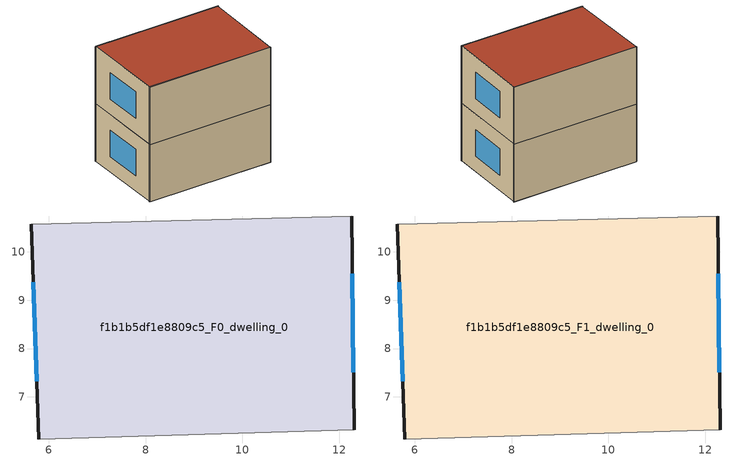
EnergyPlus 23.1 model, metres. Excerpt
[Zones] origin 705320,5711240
f1b1b5df1e8809c5_F0_dwelling_0
 floor ground (EU_floor_Construction): 12.26,10.74 12.31,6.32 5.8,6.13 5.65,10.57 z0
 wall outside (EU_wall_Construction): 5.65,10.57 5.8,6.13 / 12.31,6.32 12.26,10.74 z0:3
 wall adiabatic (EU_wall_Construction): 12.26,10.74 5.65,10.57 / 5.8,6.13 12.31,6.32 z0:3
 window (EU_Window_Construction): 5.69,9.37 5.76,7.33 / 12.29,7.51 12.27,9.55 z0.81:2.19
f1b1b5df1e8809c5_F1_dwelling_0
 floor to f1b1b5df1e8809c5_F0_dwelling_0 (EU_floor_Construction): 12.26,10.74 12.31,6.32 5.8,6.13 5.65,10.57 z3
 wall outside (EU_wall_Construction): 5.65,10.57 5.8,6.13 / 12.31,6.32 12.26,10.74 z3:6
 wall adiabatic (EU_wall_Construction): 12.26,10.74 5.65,10.57 / 5.8,6.13 12.31,6.32 z3:6
 window (EU_Window_Construction): 5.69,9.37 5.76,7.33 / 12.29,7.51 12.27,9.55 z3.81:5.19
 roof outside (EU_roof_Construction): 12.31,6.32 12.26,10.74 5.65,10.57 5.8,6.13 z6
shading: 5.79,6.19 12.33,6.32 / 12.29,10.74 5.62,10.56 z0:6
[Building]
EU S2 Campaign: North Axis=0; Terrain=City; Solar Distribution=FullExterior
[Site:Location]
London: Latitude=51.5; Longitude=-0.5; Time Zone=0; Elevation=25
[SizingPeriod:WeatherFileDays]
AnnualSizingPeriod: Begin Month=1; Begin Day of Month=1; End Month=12; End Day of Month=31; Day of Week for Start Day=Monday; Use Weather File Daylight Saving Period=No; Use Weather File Rain and Snow Indicators=No
[MATERIAL]
EU_InternalMass_Material: Roughness=MediumRough; Thickness=0.1; Conductivity=1; Density=1800; Specific Heat=900; Thermal Absorptance=0.9; Solar Absorptance=0.7; Visible Absorptance=0.7
[MATERIAL:NOMASS] Roughness=MediumRough; Thermal Absorptance=0.9; Solar Absorptance=0.7; Visible Absorptance=0.7
Name | Thermal Resistance
EU_wall_NoMass | 0.555556
EU_roof_NoMass | 0.510204
EU_floor_NoMass | 1.68919
[WINDOWMATERIAL:SIMPLEGLAZINGSYSTEM]
EU_Window_SimpleGlazing: UFactor=3.96; Solar Heat Gain Coefficient=0.85; Visible Transmittance=0.85
[CONSTRUCTION]
EU_wall_Construction: EU_wall_NoMass
EU_roof_Construction: EU_roof_NoMass
EU_floor_Construction: EU_floor_NoMass
EU_Window_Construction: EU_Window_SimpleGlazing
EU_InternalMass_Construction: EU_InternalMass_Material
[ZONE] Type=1; Multiplier=1; Ceiling Height=autocalculate; Floor Area=autocalculate; Part of Total Floor Area=Yes
Name | Volume
f1b1b5df1e8809c5_F0_dwelling_0 | 87.238
f1b1b5df1e8809c5_F1_dwelling_0 | 87.2388
[INTERNALMASS] Construction=EU_InternalMass_Construction; Surface Area=29.0794
Name | Zone or ZoneList
f1b1b5df1e8809c5_F0_dwelling_0_EU_InternalMass | f1b1b5df1e8809c5_F0_dwelling_0
f1b1b5df1e8809c5_F1_dwelling_0_EU_InternalMass | f1b1b5df1e8809c5_F1_dwelling_0
[OTHEREQUIPMENT] Fuel Type=Electricity; Design Level Calculation Method=Watts/Area; Power per Zone Floor Area=1; Fraction Latent=0; Fraction Radiant=0; Fraction Lost=0; Carbon Dioxide Generation Rate=0; EndUse Subcategory=EU_Step8_InternalGains
Name | Zone or ZoneList or Space or SpaceList | Schedule
EU_Step8_InternalGain_f1b1b5df1e8809c5_F0_dwelling_0_f000 | f1b1b5df1e8809c5_F0_dwelling_0 | EU_Step8_GainSchedule_f1b1b5df1e8809c5_F0_dwelling_0_f000
EU_Step8_InternalGain_f1b1b5df1e8809c5_F1_dwelling_0_f000 | f1b1b5df1e8809c5_F1_dwelling_0 | EU_Step8_GainSchedule_f1b1b5df1e8809c5_F1_dwelling_0_f000
[ZONEVENTILATION:DESIGNFLOWRATE] Schedule=EU_AlwaysOn; Design Flow Rate Calculation Method=AirChanges/Hour; Air Changes per Hour=0.48; Ventilation Type=Natural; Fan Pressure Rise=0; Fan Total Efficiency=1; Constant Term Coefficient=1; Temperature Term Coefficient=0; Velocity Term Coefficient=0; Velocity Squared Term Coefficient=0; Minimum Indoor Temperature=-100; Maximum Indoor Temperature=100; Delta Temperature=-100; Minimum Outdoor Temperature=-100; Maximum Outdoor Temperature=100; Maximum Wind Speed=40
Name | Zone or ZoneList or Space or SpaceList
EU_ConstantAir_f1b1b5df1e8809c5_F0_dwelling_0 | f1b1b5df1e8809c5_F0_dwelling_0
EU_ConstantAir_f1b1b5df1e8809c5_F1_dwelling_0 | f1b1b5df1e8809c5_F1_dwelling_0
[HVACTEMPLATE:THERMOSTAT] Constant Heating Setpoint=20; Constant Cooling Setpoint=50
EU_HeatOnly_f1b1b5df1e8809c5_F0_dwelling_0; EU_HeatOnly_f1b1b5df1e8809c5_F1_dwelling_0
[HVACTEMPLATE:ZONE:IDEALLOADSAIRSYSTEM] System Availability Schedule=EU_AlwaysOn; Maximum Heating Supply Air Temperature=50; Minimum Cooling Supply Air Temperature=13; Maximum Heating Supply Air Humidity Ratio=0.0156; Minimum Cooling Supply Air Humidity Ratio=0.0077; Heating Limit=NoLimit; Cooling Limit=NoLimit; Heating Availability Schedule=EU_AlwaysOn; Cooling Availability Schedule=EU_CoolingOff; Dehumidification Control Type=ConstantSensibleHeatRatio; Cooling Sensible Heat Ratio=0.7; Dehumidification Setpoint=60; Humidification Control Type=None; Humidification Setpoint=30; Outdoor Air Method=None; Outdoor Air Flow Rate per Person=0.00944; Outdoor Air Flow Rate per Zone Floor Area=0; Outdoor Air Flow Rate per Zone=0; Demand Controlled Ventilation Type=None; Outdoor Air Economizer Type=NoEconomizer; Heat Recovery Type=None; Sensible Heat Recovery Effectiveness=0.7; Latent Heat Recovery Effectiveness=0.65
Name | Template Thermostat
f1b1b5df1e8809c5_F0_dwelling_0 | EU_HeatOnly_f1b1b5df1e8809c5_F0_dwelling_0
f1b1b5df1e8809c5_F1_dwelling_0 | EU_HeatOnly_f1b1b5df1e8809c5_F1_dwelling_0
[SIZING:ZONE] Zone Cooling Design Supply Air Temperature Input Method=SupplyAirTemperature; Zone Cooling Design Supply Air Temperature=13; Zone Heating Design Supply Air Temperature Input Method=SupplyAirTemperature; Zone Heating Design Supply Air Temperature=50; Zone Cooling Design Supply Air Humidity Ratio=0.008; Zone Heating Design Supply Air Humidity Ratio=0.008; Cooling Design Air Flow Method=DesignDay; Cooling Design Air Flow Rate=0; Cooling Minimum Air Flow per Zone Floor Area=0.000762; Cooling Minimum Air Flow=0; Cooling Minimum Air Flow Fraction=0.2; Heating Design Air Flow Method=DesignDay; Heating Design Air Flow Rate=0; Heating Maximum Air Flow per Zone Floor Area=0.002032; Heating Maximum Air Flow=0.141576; Heating Maximum Air Flow Fraction=0.3; Account for Dedicated Outdoor Air System=No; Dedicated Outdoor Air System Control Strategy=NeutralSupplyAir; Dedicated Outdoor Air Low Setpoint Temperature for Design=autosize; Dedicated Outdoor Air High Setpoint Temperature for Design=autosize; Zone Load Sizing Method=Sensible Load Only No Latent Load; Zone Latent Cooling Design Supply Air Humidity Ratio Input Method=HumidityRatioDifference; Zone Cooling Design Supply Air Humidity Ratio Difference=0.005; Zone Latent Heating Design Supply Air Humidity Ratio Input Method=HumidityRatioDifference; Zone Humidification Design Supply Air Humidity Ratio Difference=0.005
f1b1b5df1e8809c5_F0_dwelling_0; f1b1b5df1e8809c5_F1_dwelling_0
[SCHEDULE:CONSTANT]
Name | Hourly Value
EU_AlwaysOn | 1
EU_CoolingOff | 0
[SCHEDULE:FILE] Column Number=1; Rows to Skip at Top=0; Number of Hours of Data=8760; Column Separator=Comma; Interpolate to Timestep=No; Minutes per Item=60; Adjust Schedule for Daylight Savings=Yes
Name | File
EU_Step8_GainSchedule_f1b1b5df1e8809c5_F0_dwelling_0_f000 | ../../schedules/f1b1b5df1e8809c5/f1b1b5df1e8809c5_F0_dwelling_0_f000_gain.csv
EU_Step8_GainSchedule_f1b1b5df1e8809c5_F1_dwelling_0_f000 | ../../schedules/f1b1b5df1e8809c5/f1b1b5df1e8809c5_F1_dwelling_0_f000_gain.csv
